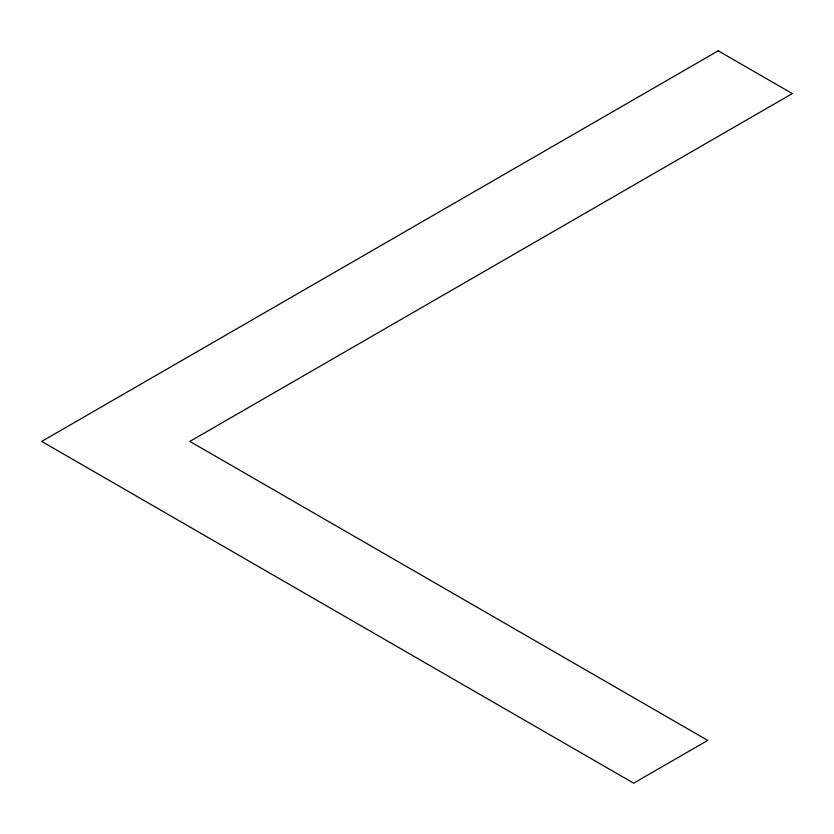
<?xml version="1.0" encoding="UTF-8"?>
<svg xmlns="http://www.w3.org/2000/svg" width="834" height="834" viewBox="0 0 834 834"><rect width="100%" height="100%" fill="white"/><g stroke="black" fill="none" stroke-linecap="round" stroke-linejoin="round"><path stroke-width="1.25" d="M718.22 50.822L41.7 441.415L633.652 783.178L707.732 740.404L189.86 441.415L792.3 93.596L718.22 50.822"/></g></svg>
